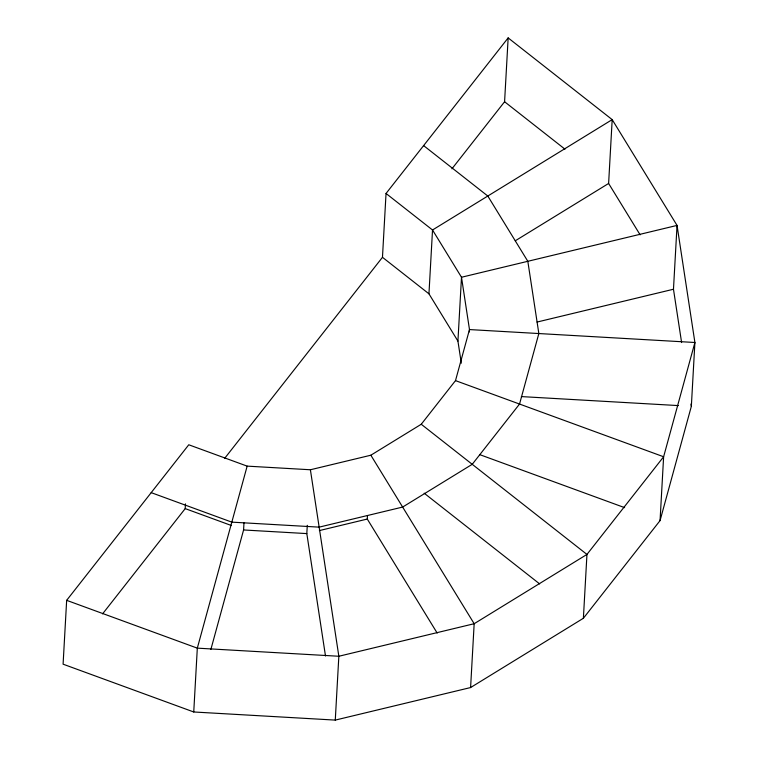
<?xml version="1.0" encoding="UTF-8"?>
<svg xmlns="http://www.w3.org/2000/svg" width="758" height="758" viewBox="0 0 758 758"><rect width="100%" height="100%" fill="white"/><g stroke="black" fill="none" stroke-linecap="round" stroke-linejoin="round"><path stroke-width="1.14" d="M386.04 193.47L432.524 229.987L461.499 277.248L469.486 329.569L455.501 380.62L421.249 424.262L370.851 455.217L310.392 469.761L247.155 466.132L188.77 444.775L66.657 600.336L63.094 664.179L193.745 711.98L335.273 720.1L470.595 687.553L583.385 618.272L660.057 520.604L691.343 406.335L694.906 342.493L677.046 225.41L612.189 119.622L508.154 37.9L386.04 193.47L382.468 257.303L224.662 458.353M102.576 613.876L185.208 508.609L185.473 503.88M193.745 711.98L197.317 648.147L247.155 466.132M210.876 649.416L243.583 529.965L243.981 522.878M325.495 655.992L306.819 533.594L307.284 525.322M335.273 720.1L338.845 656.257L310.392 469.761M437.186 633.072L367.279 519.05L367.478 515.506M461.3 363.177L457.927 341.091L428.952 293.82L432.524 229.987L612.189 119.622L608.617 183.464L640.122 234.838M457.927 341.091L461.499 277.248L677.046 225.41L673.474 289.243L681.613 342.569M469.354 331.928L469.486 329.569L694.906 342.493L663.62 456.761L660.057 520.604M470.595 687.553L474.167 623.72L370.851 455.217M451.939 168.807L504.582 101.743L508.154 37.9M583.385 618.272L586.957 554.43L663.62 456.761L455.501 380.62M515.269 240.798L608.617 183.464M537.043 322.055L673.474 289.243M319.364 530.581L367.279 519.05M521.381 396.586L678.353 405.587M243.583 529.965L306.819 533.594M479.606 454.582L624.63 507.642M151.202 492.643L231.815 522.139L319.146 527.142L402.64 507.064L472.234 464.313L519.543 404.052L538.843 333.539L527.824 261.302L487.801 196.028L423.608 145.602M185.208 508.609L231.465 525.54M66.657 600.336L197.317 648.147L338.845 656.257L474.167 623.72L586.957 554.43L421.249 424.262M504.582 101.743L564.956 149.165M382.468 257.303L428.952 293.82M424.196 493.212L539.63 583.897M690.983 404.014L691.343 406.335"/></g></svg>
